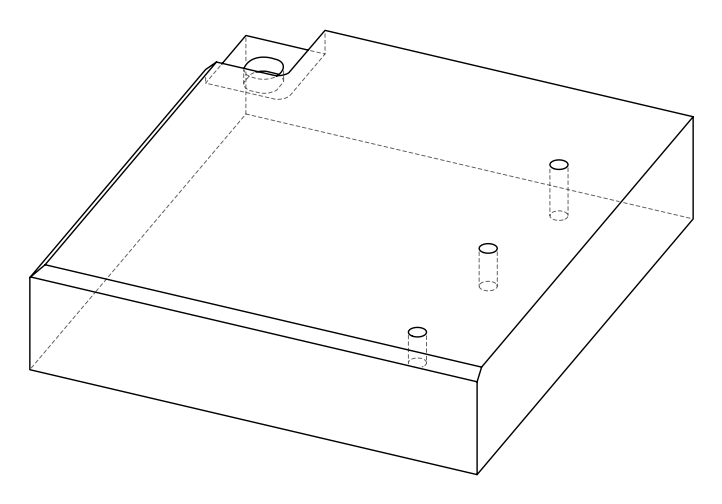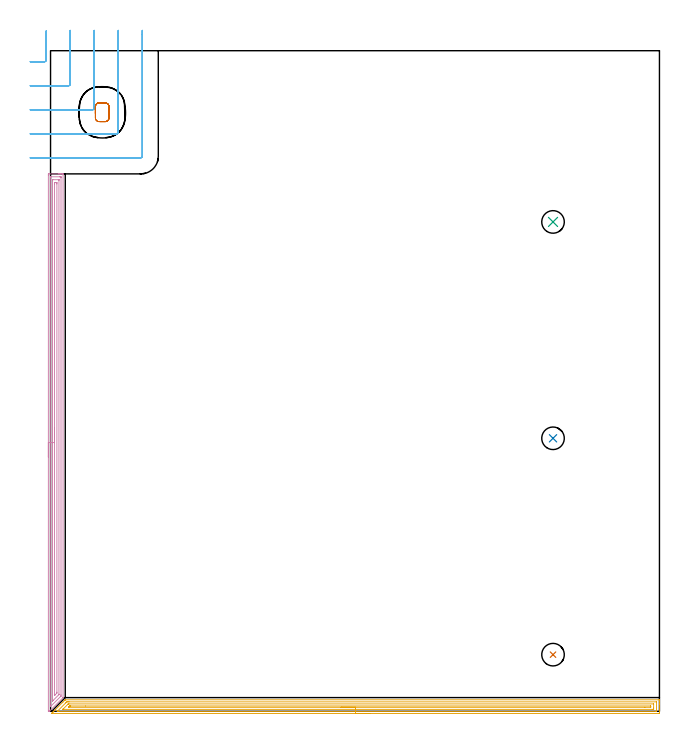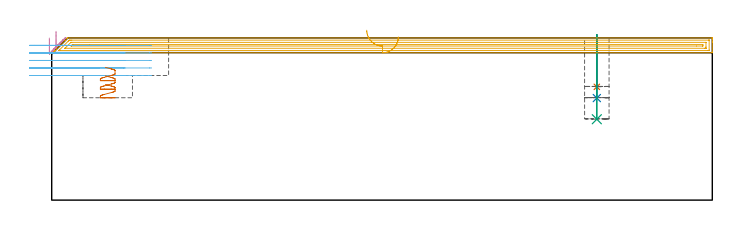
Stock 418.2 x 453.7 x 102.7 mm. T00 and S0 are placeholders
(PLAN: 7 operations, 2 tool changes, 32 min)
(1 INDEXABLE_INSERT_DRILL_BLIND_HOLE_FROM_SOLID | STEP1POCKET | NXT0302_002 | 0.13 min | 5800 mm3)
(2 INDEXABLE_INSERT_DRILL_BLIND_HOLE_FROM_SOLID_1 | STEP1POCKET_1 | NXT0302_002 | 0.16 min | 7135 mm3)
(3 INDEXABLE_INSERT_DRILL_BLIND_HOLE_FROM_SOLID_2 | STEP1POCKET_2 | NXT0302_002 | 0.22 min | 9657 mm3)
(4 AREA_MILL | FG_CHAMFER_SURFACE | UGT0205_001 | 11.9 min | 19130 mm3)
(5 AREA_MILL_1 | FG_CHAMFER_SURFACE_1 | UGT0205_001 | 13.41 min | 18148 mm3)
(6 MILL_CORNER_NOTCH_RECTANGULAR | CORNER_NOTCH_RECTANGULAR | UGT0201_105 | Follow Part, ap 5.5, ae 75% | 5.5 min | 147954 mm3)
(7 MILL_RECTANGULAR_POCKET | POCKET_RECTANGULAR_STRAIGHT | UGT0201_105 | Follow Part, ap 5.5, ae 75% | 0.64 min | 13146 mm3)
(TOOL NXT0302_002 | Index. Insert Drill 15.5mm [880-D1550L20-05] | D15.5 PA176 FL78 Z2)
(TOOL UGT0205_001 | Chamfer Mill 20 x 3 x 45 deg. | D20 FL50 Z2)
(TOOL UGT0201_105 | End Mill 22 mm | D22 FL25 Z2)
(OP 1 INDEXABLE_INSERT_DRILL_BLIND_HOLE_FROM_SOLID)
G17 G21 G94 G90
T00 M6
G54
G17 G0 G90 X345.1 Y38.9 S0 M3
G43 Z112.7 H1
G94 G81 G98 Z71.7 F250. R104.7
G80
M5
M2
(OP 2 INDEXABLE_INSERT_DRILL_BLIND_HOLE_FROM_SOLID_1)
G17 G21 G94 G90
T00 M6
G54
G17 G0 G90 X345.1 Y187.5 S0 M3
G43 Z112.7 H1
G94 G81 G98 Z64.6 F250. R104.7
G80
M5
M2
(OP 3 INDEXABLE_INSERT_DRILL_BLIND_HOLE_FROM_SOLID_2)
G17 G21 G94 G90
T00 M6
G54
G17 G0 G90 X345.1 Y336.1 S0 M3
G43 Z112.7 H1
G94 G81 G98 Z51.2 F250. R104.7
G80
M5
M2
(OP 4 AREA_MILL)
G17 G21 G94 G90
T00 M6
G54
G17 G0 G90 X-1.5 Y174.55 S1061 M3
G43 Z112.7 H0
Z102.6
G94 G1 Y174.588 Z101.728 F250.
Y174.702 Z100.864
Y174.891 Z100.012
Y175.153 Z99.18
Y175.487 Z98.374
Y175.89 Z97.6
Y176.358 Z96.864
Y176.89 Z96.172
Y177.479 Z95.529
Y178.122 Z94.94
Y178.814 Z94.408
Y179.55 Z93.94
Y180.324 Z93.537
Y181.13 Z93.203
Y181.962 Z92.941
Y182.813 Z92.752
Y183.678 Z92.638
Y184.55 Z92.6
Y368.189
X-1.499 Y368.488 Z92.601
X-1.493 Y369.075 Z92.604
X-1.492 Y369.093 Z92.606
X-0.908 Y369.1 Z93.19
X5.333 Z99.427
X5.895 Z99.991
X6.225 Z100.321
X6.786 Z100.882
X7.116 Z101.211
X7.776 Z101.876
X8.161 Z102.261
X8.546 Y369.098 Z102.638
X8.6 Y369.096 Z102.69
Y368.935 Z102.7
Y9.541
X8.596 Y9.405 Z102.689
X8.528 Y9.327 Z102.625
X-0.61 Y0.188 Z93.486
X-0.784 Y0.016 Z93.312
X-0.806 Y0.001 Z93.289
X-0.908 Y0. Z93.191
X-0.932 Z93.167
X-1.105 Z92.995
X-1.154 Z92.946
X-1.493 Y0.01 Z92.606
X-1.5 Y0.089 Z92.6
Y184.55
X-0.086 Z94.014
X-0.085 Y366.842 Z94.015
X-0.082 Y366.982 Z94.018
X-0.079 Y367.073 Z94.021
X-0.073 Y367.091 Z94.027
X-0.065 Y367.093 Z94.035
X-0.016 Y367.096 Z94.084
X0.479 Y367.1 Z94.579
X6.225 Z100.325
X6.721 Y367.098 Z100.821
X7.116 Y367.092 Z101.216
X7.166 Y367.09 Z101.266
X7.179 Y366.911 Z101.279
X7.184 Y366.772 Z101.284
X7.185 Y366.702 Z101.285
Y11.258
X7.177 Y10.434 Z101.277
X7.149 Y10.401 Z101.249
X7.138 Y10.389 Z101.238
X0.003 Y3.253 Z94.103
X-0.016 Y3.236 Z94.084
X-0.047 Y3.212 Z94.053
X-0.079 Y3.19 Z94.021
X-0.081 Y3.221 Z94.019
X-0.084 Y3.29 Z94.016
X-0.085 Y3.36 Z94.015
X-0.086 Y184.55 Z94.014
X1.328 Z95.428
X1.329 Y364.917 Z95.429
X1.33 Y365.026 Z95.43
X1.333 Y365.08 Z95.433
X1.334 Y365.086 Z95.434
X1.35 Y365.09 Z95.45
X1.401 Y365.095 Z95.501
X1.584 Y365.099 Z95.684
X5.333 Y365.1 Z99.433
X5.516 Y365.098 Z99.616
X5.638 Y365.095 Z99.738
X5.735 Y365.09 Z99.835
X5.765 Y365.08 Z99.865
X5.766 Y365.062 Z99.866
X5.769 Y364.917 Z99.869
X5.771 Y364.478 Z99.871
Y11.781
X5.769 Y11.554 Z99.869
X5.766 Y11.498 Z99.866
X5.763 Y11.475 Z99.863
X5.744 Y11.452 Z99.844
X5.626 Y11.327 Z99.726
X1.767 Y7.467 Z95.867
X1.461 Y7.168 Z95.561
X1.359 Y7.07 Z95.459
X1.335 Y7.055 Z95.435
X1.332 Y7.098 Z95.432
X1.33 Y7.148 Z95.43
X1.329 Y7.184 Z95.429
Y7.301
X1.328 Y184.55 Z95.428
X2.743 Z96.843
Y362.238
X2.748 Y363.041 Z96.848
X2.75 Y363.09 Z96.85
X2.797 Y363.094 Z96.897
X2.905 Y363.097 Z97.005
X3.12 Y363.099 Z97.22
X3.55 Y363.1 Z97.65
X3.994 Y363.099 Z98.094
X4.2 Y363.097 Z98.3
X4.303 Y363.094 Z98.403
X4.349 Y363.09 Z98.449
X4.35 Y363.055 Z98.45
X4.357 Y362.323 Z98.457
Y362.238
Y13.112
X4.353 Y12.708 Z98.453
X4.35 Y12.511 Z98.45
X4.253 Y12.408 Z98.353
X4.07 Y12.22 Z98.17
X3.061 Y11.21 Z97.161
X2.916 Y11.069 Z97.016
X2.772 Y10.933 Z96.872
X2.749 Y10.917 Z96.849
X2.747 Y11.015 Z96.847
X2.743 Y11.242 Z96.843
Y184.55
Y185.422 Z96.881
Y186.286 Z96.995
Y187.138 Z97.183
Y187.97 Z97.446
Y188.776 Z97.78
Y189.55 Z98.182
Y190.286 Z98.651
Y190.978 Z99.182
Y191.621 Z99.772
Y192.21 Z100.415
Y192.742 Z101.107
Y193.21 Z101.843
Y193.613 Z102.617
Y193.947 Z103.422
Y194.209 Z104.254
Y194.398 Z105.106
Y194.512 Z105.971
Y194.55 Z106.843
G0 Z112.7
M5
M2
(OP 5 AREA_MILL_1)
G17 G21 G94 G90
T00 M6
G54
G17 G0 G90 X219.45 Y-1.5 S1061 M3
G43 Z112.7 H0
Z103.3
G94 G1 X219.412 Z102.428 F250.
X219.298 Z101.564
X219.109 Z100.712
X218.847 Z99.88
X218.513 Z99.074
X218.11 Z98.3
X217.642 Z97.564
X217.11 Z96.872
X216.521 Z96.229
X215.878 Z95.64
X215.186 Z95.108
X214.45 Z94.64
X213.676 Z94.237
X212.87 Z93.903
X212.038 Z93.641
X211.186 Z93.452
X210.322 Z93.338
X209.45 Z93.3
X1.108
X0.87 Y-1.498 Z93.302
X0.756 Y-1.496 Z93.304
X0.71 Y-1.492 Z93.306
X0.87 Y-1.329 Z93.469
X1.032 Y-1.166 Z93.629
X1.189 Y-1.01 Z93.788
X1.317 Y-0.882 Z93.916
X1.469 Y-0.729 Z94.066
X1.616 Y-0.583 Z94.215
X1.764 Y-0.435 Z94.362
X1.905 Y-0.292 Z94.503
X2.043 Y-0.156 Z94.642
X2.21 Y0.011 Z94.809
X3.103 Y0.905 Z95.702
X8.449 Y6.249 Z101.048
X9.765 Y7.565 Z102.364
X9.803 Y7.604 Z102.402
X10.025 Y7.823 Z102.62
X10.106 Y7.897 Z102.689
X10.25 Y7.9 Z102.7
X418.03
X418.19 Y7.898 Z102.688
X418.197 Y7.775 Z102.567
X418.2 Y7.645 Z102.444
Y7.358 Z102.158
Y6.692 Z101.487
Y5.486 Z100.283
Y4.946 Z99.74
Y-1.166 Z93.632
X418.196 Y-1.44 Z93.358
X418.19 Y-1.492 Z93.305
X418.135 Y-1.499 Z93.299
X417.583 Y-1.5 Z93.3
X209.45
Y-0.086 Z94.714
X5.284 Z94.715
X4.89 Y-0.084 Z94.716
X4.675 Y-0.082 Z94.718
X4.588 Y-0.079 Z94.721
X4.626 Y-0.034 Z94.766
X4.688 Y0.033 Z94.833
X4.89 Y0.24 Z95.04
X10.47 Y5.819 Z100.619
X10.806 Y6.149 Z100.949
X11.143 Y6.479 Z101.279
X11.359 Y6.481 Z101.281
X12.036 Y6.484 Z101.284
X12.718 Y6.486 Z101.286
X416.008 Y6.485 Z101.285
X416.147 Y6.484 Z101.284
X416.181 Y6.481 Z101.281
X416.19 Y6.479 Z101.279
X416.194 Y6.471 Z101.271
X416.197 Y6.441 Z101.241
X416.2 Y6.298 Z101.098
Y0.187 Z94.987
X416.197 Y0.055 Z94.855
X416.193 Y-0.05 Z94.75
X416.19 Y-0.078 Z94.722
X416.178 Y-0.08 Z94.72
X416.137 Y-0.082 Z94.718
X415.797 Y-0.085 Z94.715
X415.585 Y-0.086 Z94.714
X209.45
Y1.328 Z96.128
X8.591 Y1.329 Z96.129
X8.484 Y1.33 Z96.13
X8.463 Y1.332 Z96.132
X8.452 Y1.334 Z96.134
X8.456 Y1.346 Z96.146
X8.463 Y1.362 Z96.162
X8.509 Y1.409 Z96.209
X8.553 Y1.454 Z96.254
X12.046 Y4.946 Z99.746
X12.147 Y5.039 Z99.839
X12.168 Y5.057 Z99.857
X12.246 Y5.064 Z99.864
X12.417 Y5.068 Z99.868
X12.673 Y5.071 Z99.871
X414.01
X414.138 Y5.07 Z99.87
X414.174 Y5.067 Z99.867
X414.189 Y5.065 Z99.865
X414.191 Y5.056 Z99.856
X414.197 Y5.008 Z99.808
X414.199 Y4.946 Z99.746
X414.2 Y2.141 Z96.941
X414.196 Y1.454 Z96.254
X414.193 Y1.361 Z96.161
X414.191 Y1.342 Z96.142
X414.177 Y1.335 Z96.135
X414.134 Y1.332 Z96.132
X414.01 Y1.33 Z96.13
X413.245 Y1.328 Z96.128
X209.45
Y2.743 Z97.543
X12.504
X12.404 Y2.744 Z97.544
X12.364 Y2.746 Z97.546
X12.313 Y2.749 Z97.549
X12.342 Y2.783 Z97.583
X12.399 Y2.845 Z97.645
X12.749 Y3.2 Z98.
X12.838 Y3.289 Z98.089
X12.93 Y3.38 Z98.18
X13.17 Y3.612 Z98.412
X13.205 Y3.644 Z98.444
X13.25 Y3.65 Z98.45
X13.359 Y3.653 Z98.453
X13.823 Y3.656 Z98.456
X24.022 Y3.657 Z98.457
X412.062
X412.106 Y3.656 Z98.456
X412.152 Y3.654 Z98.454
X412.182 Y3.651 Z98.451
X412.19 Y3.617 Z98.417
X412.2 Y3.223 Z98.023
Y3.2 Z98.
X412.192 Y2.775 Z97.575
X412.191 Y2.754 Z97.554
X412.16 Y2.75 Z97.55
X412.079 Y2.746 Z97.546
X411.954 Y2.744 Z97.544
X408.176 Y2.743 Z97.543
X209.45
X208.578 Z97.581
X207.714 Z97.695
X206.862 Z97.883
X206.03 Z98.146
X205.224 Z98.48
X204.45 Z98.882
X203.714 Z99.351
X203.022 Z99.882
X202.379 Z100.472
X201.79 Z101.115
X201.258 Z101.807
X200.79 Z102.543
X200.387 Z103.316
X200.053 Z104.122
X199.791 Z104.954
X199.602 Z105.806
X199.488 Z106.671
X199.45 Z107.543
G0 Z112.7
M5
M2
(OP 6 MILL_CORNER_NOTCH_RECTANGULAR)
G17 G21 G94 G90
T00 M6
G54
G17 G0 G90 X-14. Y446.1 S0 M3
G43 Z112.7 H0
Z97.94
G94 G1 X-11. F250.
X-4.094 F500.
G3 X-3. Y447.194 R1.1
G1 Y464.283
Y467.283 F250.
G0 Z112.7
X-14. Y429.6
Z97.94
G1 X-11.
X12.406 F500.
G3 X13.5 Y430.694 R1.1
G1 Y464.7
Y467.7 F250.
G0 Z112.7
X-14. Y413.1
Z97.94
G1 X-11.
X28.906 F500.
G3 X30. Y414.194 R1.1
G1 Y464.7
Y467.7 F250.
G0 Z112.7
X-14. Y396.6
Z97.94
G1 X-11.
X45.405 F500.
G3 X46.5 Y397.695 R1.1
G1 Y464.7
Y467.7 F250.
G0 Z112.7
X-14. Y380.1
Z97.94
G1 X-11.
X61.9 F500.
G3 X63. Y381.2 R1.1
G1 Y464.7
Y467.7 F250.
G0 Z112.7
X-14. Y446.1
Z93.18
G1 X-11.
X-4.094 F500.
G3 X-3. Y447.194 R1.1
G1 Y464.283
Y467.283 F250.
G0 Z112.7
X-14. Y429.6
Z93.18
G1 X-11.
X12.406 F500.
G3 X13.5 Y430.694 R1.1
G1 Y464.7
Y467.7 F250.
G0 Z112.7
X-14. Y413.1
Z93.18
G1 X-11.
X28.906 F500.
G3 X30. Y414.194 R1.1
G1 Y464.7
Y467.7 F250.
G0 Z112.7
X-14. Y396.6
Z93.18
G1 X-11.
X45.405 F500.
G3 X46.5 Y397.695 R1.1
G1 Y464.7
Y467.7 F250.
G0 Z112.7
X-14. Y380.1
Z93.18
G1 X-11.
X61.9 F500.
G3 X63. Y381.2 R1.1
G1 Y464.7
Y467.7 F250.
G0 Z112.7
X-14. Y446.1
Z88.42
G1 X-11.
X-4.094 F500.
G3 X-3. Y447.194 R1.1
G1 Y464.283
Y467.283 F250.
G0 Z112.7
X-14. Y429.6
Z88.42
G1 X-11.
X12.406 F500.
G3 X13.5 Y430.694 R1.1
G1 Y464.7
Y467.7 F250.
G0 Z112.7
X-14. Y413.1
Z88.42
G1 X-11.
X28.906 F500.
G3 X30. Y414.194 R1.1
G1 Y464.7
Y467.7 F250.
G0 Z112.7
X-14. Y396.6
Z88.42
G1 X-11.
X45.405 F500.
G3 X46.5 Y397.695 R1.1
G1 Y464.7
Y467.7 F250.
G0 Z112.7
X-14. Y380.1
Z88.42
G1 X-11.
X61.9 F500.
G3 X63. Y381.2 R1.1
G1 Y464.7
Y467.7 F250.
G0 Z112.7
X-14. Y446.1
Z83.66
G1 X-11.
X-4.094 F500.
G3 X-3. Y447.194 R1.1
G1 Y464.283
Y467.283 F250.
G0 Z112.7
X-14. Y429.6
Z83.66
G1 X-11.
X12.406 F500.
G3 X13.5 Y430.694 R1.1
G1 Y464.7
Y467.7 F250.
G0 Z112.7
X-14. Y413.1
Z83.66
G1 X-11.
X28.906 F500.
G3 X30. Y414.194 R1.1
G1 Y464.7
Y467.7 F250.
G0 Z112.7
X-14. Y396.6
Z83.66
G1 X-11.
X45.405 F500.
G3 X46.5 Y397.695 R1.1
G1 Y464.7
Y467.7 F250.
G0 Z112.7
X-14. Y380.1
Z83.66
G1 X-11.
X61.9 F500.
G3 X63. Y381.2 R1.1
G1 Y464.7
Y467.7 F250.
G0 Z112.7
X-14. Y446.1
Z78.9
G1 X-11.
X-4.094 F500.
G3 X-3. Y447.194 R1.1
G1 Y464.283
Y467.283 F250.
G0 Z112.7
X-14. Y429.6
Z78.9
G1 X-11.
X12.406 F500.
G3 X13.5 Y430.694 R1.1
G1 Y464.7
Y467.7 F250.
G0 Z112.7
X-14. Y413.1
Z78.9
G1 X-11.
X28.906 F500.
G3 X30. Y414.194 R1.1
G1 Y464.7
Y467.7 F250.
G0 Z112.7
X-14. Y396.6
Z78.9
G1 X-11.
X45.405 F500.
G3 X46.5 Y397.695 R1.1
G1 Y464.7
Y467.7 F250.
G0 Z112.7
X-14. Y380.1
Z78.9
G1 X-11.
X61.9 F500.
G3 X63. Y381.2 R1.1
G1 Y464.7
Y467.7 F250.
G0 Z112.7
M5
M2
(OP 7 MILL_RECTANGULAR_POCKET)
G17 G21 G94 G90
T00 M6
G54
G17 G0 G90 X33.99 Y405. S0 M3
G43 Z112.7 H0
Z84.043
G94 G1 X37.6 Z83.075 F250.
X37.758 Z83.033
X38.156 Y405.057 Z82.925
X38.539 Y405.178 Z82.818
X38.898 Y405.357 Z82.71
X39.224 Y405.592 Z82.603
X39.508 Y405.876 Z82.495
X39.743 Y406.202 Z82.387
X39.922 Y406.561 Z82.28
X40.043 Y406.944 Z82.172
X40.1 Y407.342 Z82.065
Y415.458 Z79.89
X40.043 Y415.856 Z79.782
X39.922 Y416.239 Z79.675
X39.743 Y416.598 Z79.567
X39.508 Y416.924 Z79.459
X39.224 Y417.208 Z79.352
X38.898 Y417.443 Z79.244
X38.539 Y417.622 Z79.137
X38.156 Y417.743 Z79.029
X37.758 Y417.8 Z78.921
X33.142 Z77.684
X32.744 Y417.743 Z77.577
X32.361 Y417.622 Z77.469
X32.002 Y417.443 Z77.362
X31.676 Y417.208 Z77.254
X31.392 Y416.924 Z77.146
X31.157 Y416.598 Z77.039
X30.978 Y416.239 Z76.931
X30.857 Y415.856 Z76.824
X30.8 Y415.458 Z76.716
Y411.4 Z75.629
Y407.5 F500.
G3 X33.3 Y405. R2.5
G1 X37.6
G3 X40.1 Y407.5 R2.5
G1 Y415.3
G3 X37.6 Y417.8 R2.5
G1 X33.3
G3 X30.8 Y415.3 R2.5
G1 Y411.4
Y410.4
G0 X33.99 Y405. Z78.629
G1 X37.6 Z77.661 F250.
X37.758 Z77.619
X38.156 Y405.057 Z77.511
X38.539 Y405.178 Z77.404
X38.898 Y405.357 Z77.296
X39.224 Y405.592 Z77.188
X39.508 Y405.876 Z77.081
X39.743 Y406.202 Z76.973
X39.922 Y406.561 Z76.866
X40.043 Y406.944 Z76.758
X40.1 Y407.342 Z76.65
Y415.458 Z74.476
X40.043 Y415.856 Z74.368
X39.922 Y416.239 Z74.26
X39.743 Y416.598 Z74.153
X39.508 Y416.924 Z74.045
X39.224 Y417.208 Z73.938
X38.898 Y417.443 Z73.83
X38.539 Y417.622 Z73.722
X38.156 Y417.743 Z73.615
X37.758 Y417.8 Z73.507
X33.142 Z72.27
X32.744 Y417.743 Z72.163
X32.361 Y417.622 Z72.055
X32.002 Y417.443 Z71.947
X31.676 Y417.208 Z71.84
X31.392 Y416.924 Z71.732
X31.157 Y416.598 Z71.624
X30.978 Y416.239 Z71.517
X30.857 Y415.856 Z71.409
X30.8 Y415.458 Z71.302
Y411.4 Z70.214
Y407.5 F500.
G3 X33.3 Y405. R2.5
G1 X37.6
G3 X40.1 Y407.5 R2.5
G1 Y415.3
G3 X37.6 Y417.8 R2.5
G1 X33.3
G3 X30.8 Y415.3 R2.5
G1 Y411.4
Y410.4
G0 X33.99 Y405. Z73.214
G1 X37.6 Z72.247 F250.
X37.758 Z72.205
X38.156 Y405.057 Z72.097
X38.539 Y405.178 Z71.989
X38.898 Y405.357 Z71.882
X39.224 Y405.592 Z71.774
X39.508 Y405.876 Z71.666
X39.743 Y406.202 Z71.559
X39.922 Y406.561 Z71.451
X40.043 Y406.944 Z71.344
X40.1 Y407.342 Z71.236
Y415.458 Z69.061
X40.043 Y415.856 Z68.954
X39.922 Y416.239 Z68.846
X39.743 Y416.598 Z68.738
X39.508 Y416.924 Z68.631
X39.224 Y417.208 Z68.523
X38.898 Y417.443 Z68.416
X38.539 Y417.622 Z68.308
X38.156 Y417.743 Z68.2
X37.758 Y417.8 Z68.093
X33.142 Z66.856
X32.744 Y417.743 Z66.748
X32.361 Y417.622 Z66.641
X32.002 Y417.443 Z66.533
X31.676 Y417.208 Z66.425
X31.392 Y416.924 Z66.318
X31.157 Y416.598 Z66.21
X30.978 Y416.239 Z66.103
X30.857 Y415.856 Z65.995
X30.8 Y415.458 Z65.887
Y411.4 Z64.8
Y407.5 F500.
G3 X33.3 Y405. R2.5
G1 X37.6
G3 X40.1 Y407.5 R2.5
G1 Y415.3
G3 X37.6 Y417.8 R2.5
G1 X33.3
G3 X30.8 Y415.3 R2.5
G1 Y411.4
Y410.4
G0 Z112.7
M5
M2
